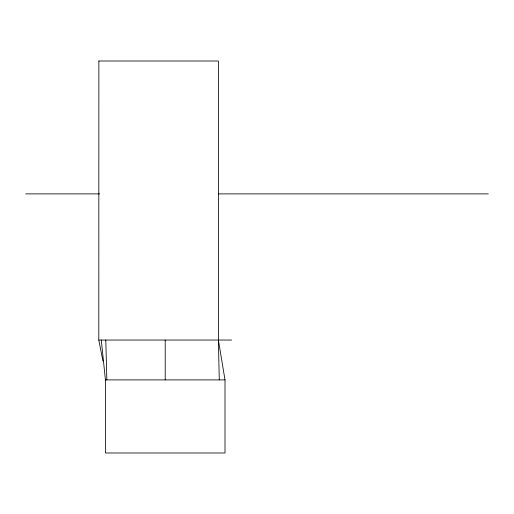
<?xml version="1.0" encoding="UTF-8"?>
<svg xmlns="http://www.w3.org/2000/svg" width="514" height="514" viewBox="0 0 514 514"><rect width="100%" height="100%" fill="white"/><g stroke="black" fill="none" stroke-linecap="round" stroke-linejoin="round"><path stroke-width="0.77" d="M102.948 361.053L98.804 340.043L98.868 61.012M98.791 61.012L218.392 61.012L218.392 340.043L219.272 379.904M25.7 193.887L99.587 193.887M218.45 193.887L488.3 193.887M98.778 340.043L231.647 340.043M105.421 379.904L225.003 379.904L225.003 452.988L105.421 452.988L105.421 379.904L101.29 340.043M218.392 340.043L225.003 379.904M105.8 340.043L106.854 379.904M165.212 340.043L165.212 379.904"/></g></svg>
